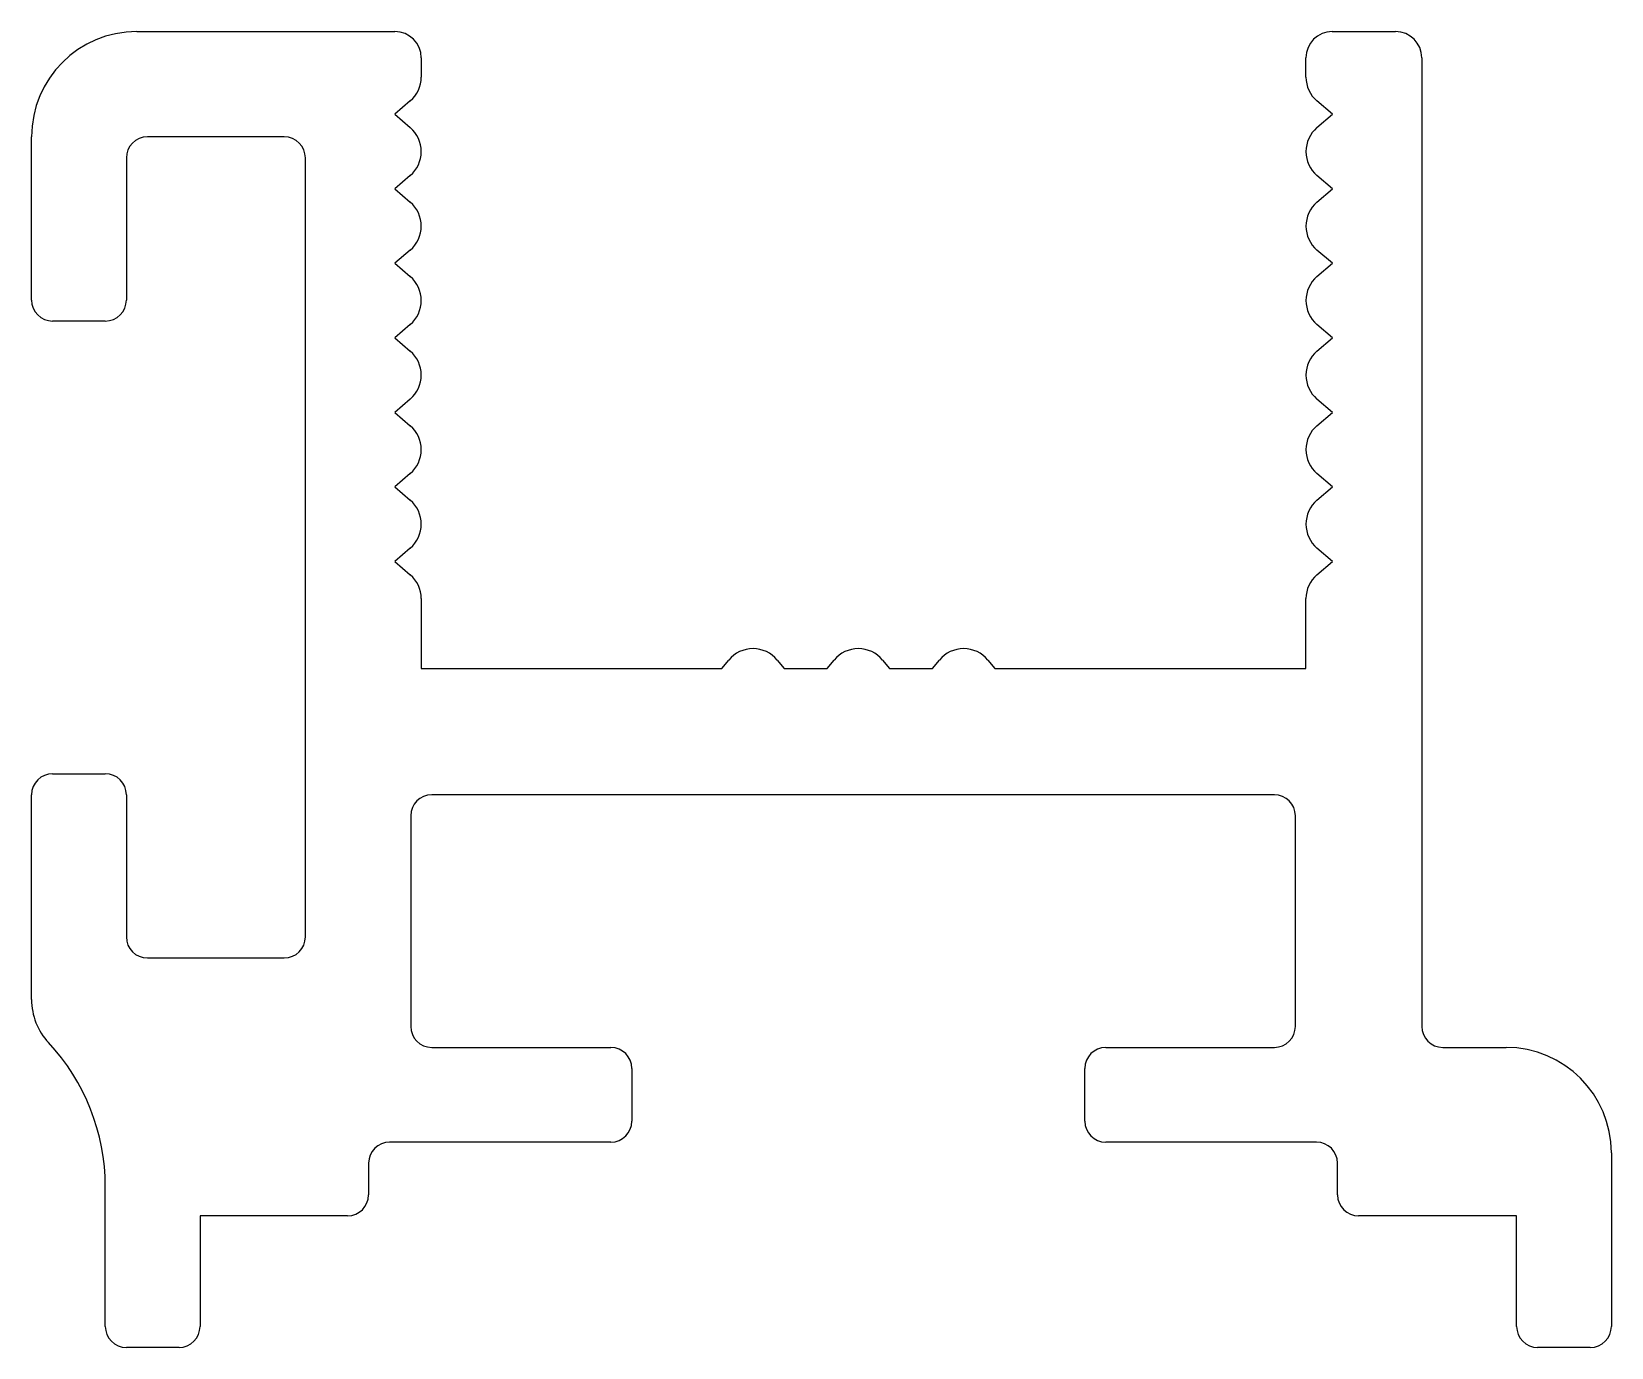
# Model space of a CAD drawing. Extents: x 518 to 533, y 507.3 to 519.8.
import ezdxf

# ---------------------------------------------------------------- set-up
doc = ezdxf.new("R2010")
doc.units = 0
doc.layers.get('0').update_dxf_attribs({"linetype": 'CONTINUOUS'})

msp = doc.modelspace()

# ---------------------------------------------------------------- linework, layer by layer
at = {"color": 0}
for p, q in [((518.999, 519.824), (521.449, 519.824)), ((530.349, 519.824), (530.949, 519.824)), ((521.699, 519.574), (521.699, 519.392)), ((530.099, 519.392), (530.099, 519.574)), ((531.199, 519.574), (531.199, 510.374)), ((521.595, 519.165), (521.448, 519.038)), ((530.351, 519.038), (530.204, 519.165)), ((521.448, 519.038), (521.595, 518.912)), ((530.204, 518.912), (530.351, 519.038)), ((517.999, 517.274), (517.999, 518.824)), ((520.399, 518.824), (519.099, 518.824)), ((518.899, 518.624), (518.899, 517.274)), ((520.599, 511.224), (520.599, 518.624)), ((521.595, 518.457), (521.448, 518.33)), ((530.351, 518.33), (530.204, 518.457)), ((521.448, 518.33), (521.595, 518.204)), ((530.204, 518.204), (530.351, 518.33)), ((521.595, 517.749), (521.448, 517.623)), ((530.351, 517.623), (530.204, 517.749)), ((521.448, 517.623), (521.595, 517.496)), ((530.204, 517.496), (530.351, 517.623)), ((518.699, 517.074), (518.199, 517.074)), ((521.595, 517.041), (521.448, 516.915)), ((521.448, 516.915), (521.595, 516.788)), ((530.351, 516.915), (530.204, 517.041)), ((530.204, 516.788), (530.351, 516.915)), ((521.595, 516.333), (521.448, 516.207)), ((530.351, 516.207), (530.204, 516.333)), ((521.448, 516.207), (521.595, 516.08)), ((530.204, 516.08), (530.351, 516.207)), ((521.595, 515.625), (521.448, 515.499)), ((530.351, 515.499), (530.204, 515.625)), ((521.448, 515.499), (521.595, 515.372)), ((530.204, 515.372), (530.351, 515.499)), ((521.595, 514.917), (521.448, 514.791)), ((530.351, 514.791), (530.204, 514.917)), ((521.448, 514.791), (521.595, 514.664)), ((530.204, 514.664), (530.351, 514.791)), ((521.699, 514.437), (521.699, 513.774)), ((530.099, 513.774), (530.099, 514.437)), ((521.699, 513.774), (524.553, 513.774)), ((524.553, 513.774), (524.619, 513.854)), ((525.08, 513.854), (525.146, 513.774)), ((525.146, 513.774), (525.553, 513.774)), ((525.553, 513.774), (525.619, 513.854)), ((526.08, 513.854), (526.146, 513.774)), ((526.146, 513.774), (526.553, 513.774)), ((526.553, 513.774), (526.619, 513.854)), ((527.08, 513.854), (527.146, 513.774)), ((527.146, 513.774), (530.099, 513.774)), ((518.199, 512.774), (518.699, 512.774)), ((517.999, 510.629), (517.999, 512.574)), ((518.899, 512.574), (518.899, 511.224)), ((529.799, 512.574), (521.799, 512.574)), ((521.599, 512.374), (521.599, 510.374)), ((529.999, 510.374), (529.999, 512.374)), ((519.099, 511.024), (520.399, 511.024)), ((521.799, 510.174), (523.499, 510.174)), ((528.199, 510.174), (529.799, 510.174)), ((531.399, 510.174), (531.999, 510.174)), ((523.699, 509.974), (523.699, 509.474)), ((527.999, 509.474), (527.999, 509.974)), ((523.499, 509.274), (521.399, 509.274)), ((530.199, 509.274), (528.199, 509.274)), ((532.999, 509.174), (532.999, 507.524)), ((521.199, 509.074), (521.199, 508.774)), ((530.399, 508.774), (530.399, 509.074)), ((518.699, 507.524), (518.699, 508.854)), ((519.599, 508.574), (519.599, 507.524)), ((520.999, 508.574), (519.599, 508.574)), ((532.099, 508.574), (530.599, 508.574)), ((532.099, 507.524), (532.099, 508.574)), ((519.399, 507.324), (518.899, 507.324)), ((532.799, 507.324), (532.299, 507.324))]:
    msp.add_line(p, q, dxfattribs=at)
for centre, radius, start, end in [((518.999, 518.824), 1, 90, 180), ((521.449, 519.574), 0.25, 0, 90), ((530.349, 519.574), 0.25, 90, 180), ((530.949, 519.574), 0.25, 360, 90), ((521.399, 519.392), 0.3, 310.7258, 360), ((530.399, 519.392), 0.3, 180, 229.2742), ((521.399, 518.684), 0.3, 310.7258, 49.2732), ((530.399, 518.684), 0.3, 130.7268, 229.2742), ((519.099, 518.624), 0.2, 90, 180), ((520.399, 518.624), 0.2, 0, 90), ((521.399, 517.976), 0.3, 310.7258, 49.2732), ((530.399, 517.976), 0.3, 130.7268, 229.2742), ((521.399, 517.269), 0.3, 310.7258, 49.2732), ((530.399, 517.269), 0.3, 130.7268, 229.2742), ((518.199, 517.274), 0.2, 180, 270), ((518.699, 517.274), 0.2, 270, 0), ((521.399, 516.561), 0.3, 310.7258, 49.2732), ((530.399, 516.561), 0.3, 130.7268, 229.2742), ((521.399, 515.853), 0.3, 310.7258, 49.2732), ((530.399, 515.853), 0.3, 130.7268, 229.2742), ((521.399, 515.145), 0.3, 310.7258, 49.2732), ((530.399, 515.145), 0.3, 130.7268, 229.2742), ((521.399, 514.437), 0.3, 360, 49.2732), ((530.399, 514.437), 0.3, 130.7268, 180), ((524.849, 513.662), 0.3, 39.8056, 140.1944), ((525.849, 513.662), 0.3, 39.8056, 140.1944), ((526.849, 513.662), 0.3, 39.8056, 140.1944), ((518.199, 512.574), 0.2, 90, 180), ((518.699, 512.574), 0.2, 360, 90), ((521.799, 512.374), 0.2, 90, 180), ((529.799, 512.374), 0.2, 360, 89.975), ((519.099, 511.224), 0.2, 180, 270), ((520.399, 511.224), 0.2, 270, 0), ((518.599, 510.629), 0.6, 180, 223.0491), ((521.799, 510.374), 0.2, 180, 270), ((529.799, 510.374), 0.2, 270, 0), ((531.399, 510.374), 0.2, 180, 270), ((516.699, 508.854), 2, 360, 43.0491), ((523.499, 509.974), 0.2, 0, 90), ((528.199, 509.974), 0.2, 90, 180), ((531.999, 509.174), 1, 0, 90), ((523.499, 509.474), 0.2, 270, 0), ((528.199, 509.474), 0.2, 180, 270), ((521.399, 509.074), 0.2, 90, 180), ((530.199, 509.074), 0.2, 360, 90), ((520.999, 508.774), 0.2, 270, 0), ((530.599, 508.774), 0.2, 180, 270), ((518.899, 507.524), 0.2, 180, 270), ((519.399, 507.524), 0.2, 270, 360), ((532.299, 507.524), 0.2, 180, 270), ((532.799, 507.524), 0.2, 270, 0)]:
    msp.add_arc(centre, radius, start, end, dxfattribs=at)

doc.saveas('drawing.dxf')
